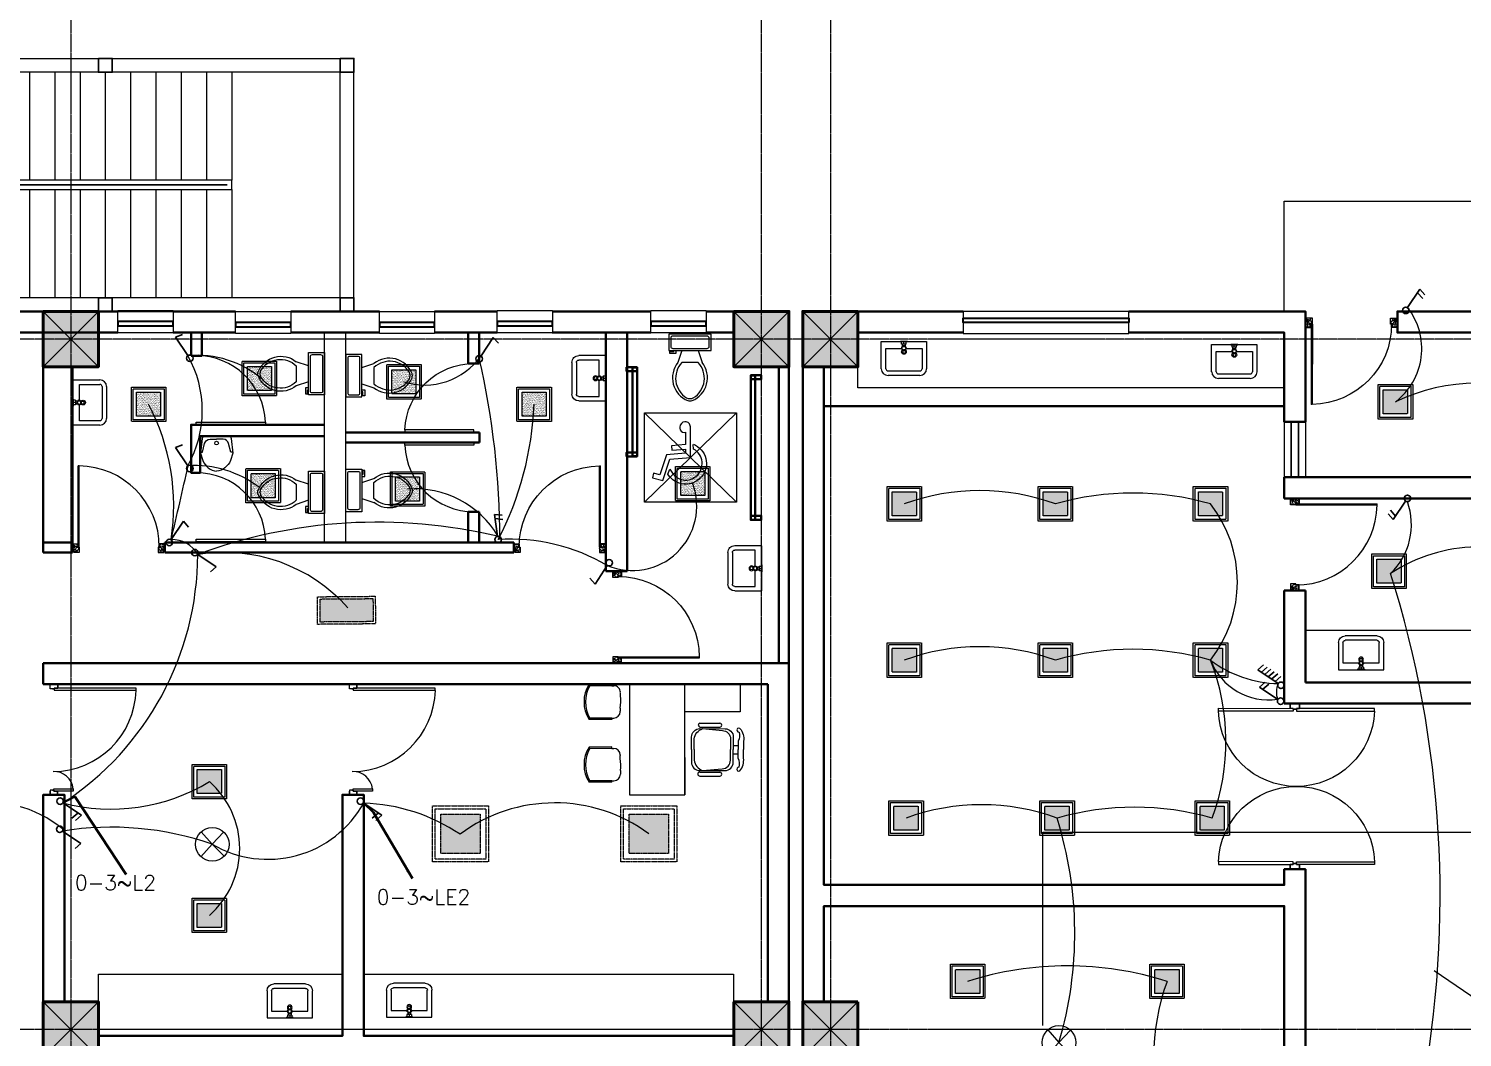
# Model space of a CAD drawing. Header units: millimetres. Extents: x 2402294 to 3337895, y 3394997 to 3969149.
# Drawn here: x 2451932 to 2467505, y 3904540 to 3915498 of the extents above; entities that cross this region are included whole.
import ezdxf

# ---------------------------------------------------------------- set-up
doc = ezdxf.new("R2010")
doc.units = ezdxf.units.MM
doc.header["$MEASUREMENT"] = 0
doc.linetypes.add('CENTER', pattern=[2, 1.25, -0.25, 0.25, -0.25])
doc.linetypes.add('DASHED', pattern=[0.75, 0.5, -0.25])
for name, color, linetype, lineweight in [('0newfurnture', 30, 'Continuous', 15), ('centreline', 52, 'CENTER', 5), ('Column-0.5', 14, 'Continuous', 50), ('conduit Light & fan City', 30, 'Continuous', 5), ('Dimension- 0.15', 114, 'Continuous', 15), ('Dimension-137.5', 86, 'Continuous', 13), ('door', 41, 'Continuous', 5), ('Door Opening-0.09', 253, 'Continuous', 9), ('Frame-0.3', 24, 'Continuous', 30), ('furniture', 34, 'Continuous', 15), ('Furniture Hospital-0.09', 44, 'Continuous', 9), ('Hatch', 9, 'Continuous', 9), ('hidden lines', 205, 'DASHED', 5), ('Metal  workt-0.2', 13, 'Continuous', 20), ('Sill Level', 140, 'Continuous', 20), ('stairs', 6, 'Continuous', 25), ('Switches', 173, 'Continuous', 15), ('T-Fixture-0.09', 255, 'Continuous', 9), ('WALL 0.2', 7, 'Continuous', 20), ('wall 0.4', 7, 'Continuous', 40), ('WINDOW', 152, 'Continuous', 30), ('Windows Plan', 152, 'Continuous', 35)]:
    doc.layers.add(name, color=color, linetype=linetype, lineweight=lineweight)
for name, color, linetype in [('1 x 4 recessed', 80, 'CENTER'), ('2 x 11 recessed', 60, 'CENTER'), ('ceilling fan', 3, 'Continuous'), ('emergencylight', 1, 'Continuous'), ('thrtywpanel', 7, 'Continuous'), ('wire powered ups', 3, 'Continuous'), ('Wires', 1, 'Continuous')]:
    doc.layers.add(name, color=color, linetype=linetype)
doc.styles.add('romans', font='romans.shx')
doc.styles.get("Standard").update_dxf_attribs({"font": 'arial.ttf'})
doc.dimstyles.get("Standard").update_dxf_attribs({"dimtxt": 500, "dimasz": 100, "dimexe": 100, "dimexo": 200, "dimgap": 0.09, "dimtad": 0, "dimtoh": 1, "dimdec": 0, "dimzin": 0, "dimdsep": 46, "dimtxsty": 'Standard', "dimblk": 'DOT', "dimcen": 0, "dimclrd": 256, "dimclre": 256, "dimclrt": 256, "dimadec": 0, "dimazin": 0, "dimtfac": 1, "dimtdec": 0, "dimtofl": 0, "dimtmove": 0, "dimatfit": 3, "dimfxl": 1, "dimtolj": 1, "dimtzin": 0, "dimlwd": -1, "dimlwe": -1, "dimarcsym": 1})

# ---------------------------------------------------------------- blocks, each defined once
blk = doc.blocks.new("door 3'3")
at = {"layer": 'door'}
for p, q in [((82769.36, -31237.4), (82769.36, -31203.37)), ((82769.84, -31203.37), (82769.36, -31203.37)), ((82769.84, -31237.4), (82769.84, -31203.37))]:
    blk.add_line(p, q, dxfattribs=at)
at = {"layer": 'door', "ltscale": 80}
for points in [[(82769.84, -31239.84), (82767.36, -31239.84), (82767.36, -31239.37), (82766.88, -31239.37), (82766.88, -31236.38), (82767.36, -31236.38), (82767.36, -31235.91), (82769.36, -31235.91), (82769.36, -31237.4), (82769.84, -31237.4)], [(82802.93, -31239.84), (82805.41, -31239.84), (82805.41, -31239.37), (82805.88, -31239.37), (82805.88, -31236.38), (82805.41, -31236.38), (82805.41, -31235.91), (82803.4, -31235.91), (82803.4, -31237.4), (82802.93, -31237.4)]]:
    blk.add_lwpolyline(points, close=True, dxfattribs=at)
blk.add_arc((82769.36, -31237.4), 34.04, 0, 89.20471, dxfattribs=at)
at = {"layer": 'Hatch'}
for centre, radius, start, end in [((82767.7, -31239.85), 2.68, 36.75824, 107.53286), ((82767.27, -31240.34), 1.96, 14.76809, 101.35249), ((82768.07, -31239.12), 3.04, 64.81981, 103.53483), ((82757.2, -31236.2), 10.64, 342.68423, 1.60142), ((82764.36, -31235.92), 4.57, 311.03249, 0.21009), ((82767.3, -31236.13), 3.25, 271.0473, 321.53187), ((82805.07, -31239.85), 2.68, 72.46714, 143.24176), ((82805.47, -31236.13), 3.25, 218.46813, 268.9527), ((82804.7, -31239.12), 3.04, 76.46517, 115.18019), ((82805.49, -31240.34), 1.96, 78.64751, 165.23191), ((82808.41, -31235.92), 4.57, 179.78991, 228.96751), ((82815.57, -31236.2), 10.64, 178.39858, 197.31577)]:
    blk.add_arc(centre, radius, start, end, dxfattribs=at)
blk = doc.blocks.new('MAIN DOOR')
at = {"layer": 'door', "ltscale": 1000}
for points in [[(2313.47, 188.53), (2347.4, 188.53), (2347.4, 187.28), (2313.47, 187.28)], [(2381.32, 188.53), (2348.88, 188.53), (2348.88, 187.28), (2381.32, 187.28)]]:
    blk.add_lwpolyline(points, close=True, dxfattribs=at)
for points in [[(2346.08, 190.6), (2346.08, 188.53)], [(2348.88, 188.12), (2347.4, 188.12), (2347.4, 188.53), (2346.08, 188.53), (2346.08, 190.6), (2350.2, 190.6)], [(2347.4, 188.12), (2348.88, 188.12), (2348.88, 188.53), (2350.2, 188.53), (2350.2, 190.6), (2346.08, 190.6)], [(2350.2, 190.6), (2350.2, 188.53)], [(2313.41, 120.66), (2347.33, 120.66), (2347.33, 121.91), (2313.41, 121.91), (2313.41, 120.66)], [(2348.82, 121.07), (2347.33, 121.07), (2347.33, 120.66), (2346.01, 120.66), (2346.01, 118.6), (2350.14, 118.6)], [(2347.33, 121.07), (2348.82, 121.07), (2348.82, 120.66), (2350.14, 120.66), (2350.14, 118.6), (2346.01, 118.6)], [(2346.01, 118.6), (2346.01, 120.66)], [(2381.26, 120.66), (2348.82, 120.66), (2348.82, 121.91), (2381.26, 121.91), (2381.26, 120.66)], [(2350.14, 118.6), (2350.14, 120.66)]]:
    blk.add_lwpolyline(points, dxfattribs=at)
at = {"layer": 'Door Opening-0.09', "ltscale": 1000}
for centre, radius, start, end in [((2347.4, 188.53), 33.94, 182.11678, 357.88255), ((2347.33, 120.66), 33.95, 2.11669, 177.88264)]:
    blk.add_arc(centre, radius, start, end, dxfattribs=at)
at = {"layer": 'WINDOW', "ltscale": 5}
blk.add_line((2350.14, 190.6), (2350.14, 190.6), dxfattribs=at)
blk = doc.blocks.new('d1')
at = {"layer": 'door'}
for p, q in [((2442.75, 10745.72), (2408.32, 10745.72)), ((2442.75, 10746.15), (2408.33, 10746.15)), ((2408.33, 10746.15), (2408.33, 10745.72))]:
    blk.add_line(p, q, dxfattribs=at)
at = {"layer": 'door', "ltscale": 80}
for points in [[(2445, 10779.7), (2445, 10781.99), (2444.56, 10781.99), (2444.56, 10782.43), (2441.8, 10782.43), (2441.8, 10781.99), (2441.36, 10781.99), (2441.36, 10780.14), (2442.75, 10780.14), (2442.75, 10779.7)], [(2445, 10746.15), (2445, 10743.87), (2444.56, 10743.87), (2444.56, 10743.43), (2441.8, 10743.43), (2441.8, 10743.87), (2441.36, 10743.87), (2441.36, 10745.72), (2442.75, 10745.72), (2442.75, 10746.15)]]:
    blk.add_lwpolyline(points, close=True, dxfattribs=at)
at = {"layer": 'Door Opening-0.09', "ltscale": 80}
blk.add_arc((2442.75, 10745.72), 34.42, 90, 179.27403, dxfattribs=at)
at = {"layer": 'hidden lines'}
for centre, radius, start, end in [((2441.64, 10791.37), 9.82, 268.39858, 287.31577), ((2441.38, 10784.76), 4.22, 269.78991, 318.96751), ((2444.33, 10781.34), 2.81, 166.46517, 205.18019), ((2445.01, 10781.68), 2.48, 162.46714, 233.24176), ((2441.57, 10782.05), 3, 308.46813, 358.9527), ((2445.46, 10782.07), 1.81, 168.64751, 255.23191), ((2441.64, 10734.49), 9.82, 72.68423, 91.60142), ((2441.38, 10741.1), 4.22, 41.03249, 90.21009), ((2444.33, 10744.52), 2.81, 154.81981, 193.53483), ((2445.01, 10744.18), 2.48, 126.75824, 197.53286), ((2441.57, 10743.81), 3, 1.0473, 51.53187), ((2445.46, 10743.79), 1.81, 104.76809, 191.35249)]:
    blk.add_arc(centre, radius, start, end, dxfattribs=at)
blk = doc.blocks.new('sems')
at = {"layer": 'Dimension- 0.15', "ltscale": 5}
h = blk.add_hatch(dxfattribs=at)
h.set_pattern_fill('ANSI31', color=256, scale=25.555556)
h.set_pattern_definition([(45, (55035.0093, 4945698.8337), (-2.258813329, 2.258813329), [])])
h.paths.add_polyline_path([(2173550, 4150430), (2173550, 4150489), (2173491, 4150489, 0.414214)])
h.paths.add_polyline_path([(2173550, 4150430, 0.414214), (2173609, 4150489), (2173550, 4150489)])
h.paths.add_polyline_path([(2173550, 4150489), (2173609, 4150489, 0.414214), (2173550, 4150548)])
h.paths.add_polyline_path([(2173491, 4150489), (2173550, 4150489), (2173550, 4150548, 0.414214)])
for p, q in [((2174664, 4150546), (2174664, 4150431)), ((2174894, 4150489), (2174664, 4150546)), ((2174664, 4150431), (2174894, 4150489))]:
    blk.add_line(p, q, dxfattribs=at)
blk.add_lwpolyline([(2174664, 4150489), (2173550, 4150489)], dxfattribs=at)
blk.add_circle((2173550, 4150489), 59.1, dxfattribs=at)
blk.add_solid([(2174664, 4150546), (2174894, 4150489), (2174664, 4150431)], dxfattribs=at)
at = {"layer": 'Dimension-137.5', "ltscale": 5}
blk.add_line((2174664, 4150489), (2174894, 4150489), dxfattribs=at)
at = {"layer": 'Frame-0.3'}
for points in [[(2174450, 4151281), (2174450, 4151131), (2174600, 4151131), (2174600, 4151281)], [(2177075, 4151281), (2177075, 4151131), (2177225, 4151131), (2177225, 4151281)], [(2179700, 4151281), (2179700, 4151131), (2179850, 4151131), (2179850, 4151281)], [(2174450, 4148681), (2174450, 4148531), (2174600, 4148531), (2174600, 4148681)], [(2177075, 4148531), (2177075, 4148681), (2177225, 4148681), (2177225, 4148531)], [(2179700, 4148531), (2179700, 4148681), (2179850, 4148681), (2179850, 4148531)]]:
    blk.add_lwpolyline(points, close=True, dxfattribs=at)
at = {"layer": 'Metal  workt-0.2', "ltscale": 5}
for p, q in [((2174600, 4151281), (2179700, 4151281)), ((2175775, 4151131), (2175775, 4149956)), ((2176050, 4151131), (2176050, 4149956)), ((2176325, 4151131), (2176325, 4149956)), ((2176600, 4151131), (2176600, 4149956)), ((2176875, 4151131), (2176875, 4149956)), ((2177150, 4151131), (2177150, 4149956)), ((2177425, 4151131), (2177425, 4149956)), ((2177700, 4151131), (2177700, 4149956)), ((2177975, 4151131), (2177975, 4149956)), ((2178250, 4151131), (2178250, 4149956)), ((2178525, 4151131), (2178525, 4149956)), ((2179700, 4148681), (2179700, 4151131)), ((2175775, 4149856), (2175775, 4148681)), ((2176050, 4149856), (2176050, 4148681)), ((2176325, 4149856), (2176325, 4148681)), ((2176600, 4149856), (2176600, 4148681)), ((2176875, 4149856), (2176875, 4148681)), ((2177150, 4149856), (2177150, 4148681)), ((2177425, 4149856), (2177425, 4148681)), ((2177700, 4149856), (2177700, 4148681)), ((2177975, 4149856), (2177975, 4148681)), ((2178250, 4149856), (2178250, 4148681)), ((2178525, 4149856), (2178525, 4148681)), ((2175775, 4148531), (2174600, 4148531))]:
    blk.add_line(p, q, dxfattribs=at)
at = {"layer": 'Metal  workt-0.2'}
for points in [[(2177075, 4148531), (2179850, 4148531), (2179850, 4151131), (2174450, 4151131), (2174450, 4148531), (2174600, 4148531)], [(2179700, 4151131), (2174600, 4151131)], [(2174450, 4149851), (2173550, 4149847)], [(2179700, 4148681), (2175775, 4148681), (2175775, 4148531), (2176745, 4148531)]]:
    blk.add_lwpolyline(points, dxfattribs=at)
for points in [[(2175775, 4149956), (2175775, 4149856), (2178525, 4149856), (2178525, 4149956)], [(2175825, 4149906), (2175825, 4149906), (2178475, 4149906), (2178475, 4149906)]]:
    blk.add_lwpolyline(points, close=True, dxfattribs=at)
at = {"layer": 'stairs', "ltscale": 5}
for p, q in [((2174450, 4151281), (2174450, 4148531)), ((2173850, 4151131), (2173850, 4149848)), ((2174150, 4151131), (2174150, 4149849))]:
    blk.add_line(p, q, dxfattribs=at)
for points in [[(2173550, 4149847), (2173550, 4151131)], [(2174450, 4151131), (2173550, 4151131)]]:
    blk.add_lwpolyline(points, dxfattribs=at)
blk = doc.blocks.new("door 5'")
at = {"layer": 'door', "ltscale": 1000}
for points in [[(2177525, 4317078), (2177525, 4317062), (2177516, 4317062), (2177516, 4317020), (2177473, 4317020), (2177474, 4317105)], [(2177525, 4317062), (2177525, 4317105), (2177474, 4317105), (2177473, 4317020)], [(2177474, 4317105), (2177516, 4317105)], [(2178689, 4317076), (2178689, 4317060), (2178697, 4317060), (2178697, 4317018), (2178740, 4317018), (2178740, 4317104)], [(2178689, 4317060), (2178689, 4317104), (2178740, 4317104), (2178740, 4317018)], [(2177473, 4317020), (2177516, 4317020)], [(2178697, 4316120), (2178697, 4317060), (2178671, 4317060), (2178671, 4316120), (2178697, 4316120)], [(2178740, 4317018), (2178697, 4317018)]]:
    blk.add_lwpolyline(points, dxfattribs=at)
blk.add_lwpolyline([(2177516, 4316839), (2177516, 4317062), (2177543, 4317062), (2177543, 4316839)], close=True, dxfattribs=at)
at = {"layer": 'Door Opening-0.09', "ltscale": 1000}
for centre, radius, start, end in [((2177516, 4317062), 224, 276.6944, 2.344), ((2178697, 4317076), 957, 180.3416, 268.4244)]:
    blk.add_arc(centre, radius, start, end, dxfattribs=at)
at = {"layer": 'WINDOW', "ltscale": 5}
blk.add_line((2177474, 4317104), (2177474, 4317104), dxfattribs=at)
blk = doc.blocks.new('2ft column')
at = {"layer": 'Hatch', "ltscale": 5}
h = blk.add_hatch(color=256, dxfattribs=at)
h.dxf.hatch_style = 1
h.paths.add_polyline_path([(2207385, 4176559), (2207985, 4176559), (2207985, 4175959), (2207385, 4175959)])
at = {"layer": 'Column-0.5', "ltscale": 5}
blk.add_lwpolyline([(2207385, 4176559), (2207985, 4176559), (2207985, 4175959), (2207385, 4175959)], close=True, dxfattribs=at)
at = {"layer": 'Defpoints', "ltscale": 5}
for points in [[(2207985, 4176559), (2207385, 4175959)], [(2207985, 4175959), (2207385, 4176559)]]:
    blk.add_lwpolyline(points, dxfattribs=at)
blk = doc.blocks.new('main grid')
at = {"layer": 'centreline', "ltscale": 5}
for p, q in [((2533911, 4018930), (2533911, 3991299)), ((2541411, 4018930), (2541411, 3976624)), ((2542161, 4018930), (2542161, 3976624)), ((2559988, 4011172), (2515645, 4011172)), ((2559988, 4003672), (2515645, 4003672))]:
    blk.add_line(p, q, dxfattribs=at)
at = {"layer": 'Hatch'}
for p in [(326226, -165087), (333726, -165087), (326226, -172587), (333726, -172587)]:
    blk.add_blockref('2ft column', p, dxfattribs=at)
at = {"layer": 'Hatch', "xscale": -1}
for p in [(4749846, -165087), (4749846, -172587)]:
    blk.add_blockref('2ft column', p, dxfattribs=at)
blk = doc.blocks.new('TAP')
at = {"layer": 'Furniture Hospital-0.09', "linetype": 'Continuous'}
for p, q in [((0, 38), (0, -38)), ((5, 38), (0, 38)), ((5, 38), (5, -38)), ((30, 25), (5, 25)), ((30, 0), (5, 0)), ((30, 25), (30, -25)), ((56, 16), (30, 16)), ((51, 7), (48, 8)), ((59, 19), (57, 22)), ((73, 24), (73, 27)), ((88, 20), (89, 22)), ((97, 15), (125, 12)), ((97, 8), (100, 9)), ((5, -38), (0, -38)), ((30, -25), (5, -25)), ((56, -16), (30, -16)), ((51, -8), (48, -9)), ((60, -20), (58, -22)), ((74, -24), (74, -27)), ((88, -19), (90, -22)), ((97, -7), (100, -8)), ((97, -15), (125, -12))]:
    blk.add_line(p, q, dxfattribs=at)
for radius in [21.2, 19.7]:
    blk.add_circle((74, 0), radius, dxfattribs=at)
for centre, radius, start, end in [((74, 0), 27.2, 163.0512, 199.0512), ((74, 0), 24.2, 127.0512, 163.0512), ((74, 0), 27.2, 91.0512, 127.0512), ((74, 0), 24.2, 55.0512, 91.0512), ((74, 0), 27.2, 19.0512, 55.0512), ((74, 0), 24.2, 343.0512, 19.0512), ((95, 0), 32.6, 337.45, 22.55), ((74, 0), 24.2, 199.0512, 235.0512), ((74, 0), 27.2, 235.0512, 271.0512), ((74, 0), 24.2, 271.0512, 307.0512), ((74, 0), 27.2, 307.0512, 343.0512)]:
    blk.add_arc(centre, radius, start, end, dxfattribs=at)
blk = doc.blocks.new('bazin')
at = {"layer": '0newfurnture', "ltscale": 5}
for p, q in [((2434577, 4011590), (2435069, 4011590)), ((2434577, 4011295), (2434577, 4011590)), ((2435069, 4011590), (2435069, 4011295)), ((2434626, 4011295), (2434626, 4011516)), ((2434626, 4011516), (2434799, 4011516)), ((2434847, 4011516), (2435020, 4011516)), ((2435020, 4011516), (2435020, 4011295)), ((2434996, 4011270), (2434651, 4011270)), ((2434996, 4011221), (2434651, 4011221))]:
    blk.add_line(p, q, dxfattribs=at)
blk.add_circle((2434823, 4011477), 25.6, dxfattribs=at)
for centre, radius, start, end in [((2434651, 4011295), 73.8, 180, 270), ((2434651, 4011295), 24.6, 180, 270), ((2434996, 4011295), 73.8, 270, 0), ((2434996, 4011295), 24.6, 270, 0)]:
    blk.add_arc(centre, radius, start, end, dxfattribs=at)
at = {"layer": '0newfurnture', "ltscale": 5, "xscale": 0.9842520018725999, "yscale": 0.9842520018725999, "zscale": 0.9842520018725999, "rotation": 270}
blk.add_blockref('TAP', (2434823, 4011590), dxfattribs=at)
blk = doc.blocks.new('Toilet - top')
at = {"layer": 'Furniture Hospital-0.09'}
for p, q in [((9.5, -6), (9.5, -2)), ((-10, -8.5), (-8, -8.5)), ((-10, -9.5), (-10, -8.5)), ((-7, -9.5), (-10, -9.5)), ((-8, -8.5), (-8, -8)), ((-7, -8), (-7, -9.5)), ((-4, -8), (-6, -14)), ((4, -14), (-4, -14)), ((4, -8), (6, -14))]:
    blk.add_line(p, q, dxfattribs=at)
blk.add_lwpolyline([(10.5, -8), (10.5, 0), (-10.5, 0), (-10.5, -8)], close=True, dxfattribs=at)
for points in [[(-9.5, -2), (-9.5, -6)], [(8.5, -1), (-8.5, -1)], [(-8.5, -7), (8.5, -7)]]:
    blk.add_lwpolyline(points, dxfattribs=at)
for centre, radius, start, end in [((-8.62, -1.88), 0.884, 81.8699, 188.1301), ((-8.62, -6.12), 0.884, 171.8699, 278.1301), ((8.62, -1.88), 0.884, 351.8699, 98.1301), ((8.62, -6.12), 0.884, 261.8699, 8.1301), ((3.52, -21.58), 12.17, 141.46911, 247.97143), ((4.2, -21.82), 11.33, 136.36773, 238.94682), ((-3.52, -21.58), 12.17, 292.02843, 38.53071), ((-4.2, -21.82), 11.33, 301.05301, 43.63209), ((0, -27.88), 4, 245.73182, 294.26817), ((0, -29), 4, 254.86053, 285.13947)]:
    blk.add_arc(centre, radius, start, end, dxfattribs=at)
blk = doc.blocks.new('26 door')
at = {"layer": 'door'}
blk.add_line((42654.7, -717.83), (42654.7, -716.68), dxfattribs=at)
at = {"layer": 'door', "ltscale": 5}
blk.add_lwpolyline([(42654.7, -716.68), (42684.73, -716.68), (42684.73, -717.83), (42654.7, -717.83)], dxfattribs=at)
at = {"layer": 'Door Opening-0.09'}
blk.add_arc((42654.79, -717.79), 29.96, 2.13581, 90.17937, dxfattribs=at)
blk = doc.blocks.new('TIA UR Plan-flat-1')
at = {"layer": 'Furniture Hospital-0.09'}
for points in [[(-186, 175), (-265, 150, 0.270578), (-380, 0, 0.556713)], [(0, 0), (0, 132, 0.414214), (-25, 157), (-186, 175)], [(-174, 175), (-174, 154), (-81, 130, -0.321575), (-32, 71), (-32, 0)], [(-186, -175), (-265, -150, -0.270578), (-380, 0, -0.556713)], [(0, 0), (0, -132, -0.414214), (-25, -157), (-186, -175)], [(-174, -175), (-174, -154), (-81, -130, 0.321575), (-32, -71), (-32, 0)]]:
    blk.add_lwpolyline(points, format="xyb", dxfattribs=at)
blk.add_circle((-75, 0), 20, dxfattribs=at)
blk = doc.blocks.new('Wheel Chair')
at = {"layer": 'T-Fixture-0.09'}
blk.add_lwpolyline([(-130, -183, -0.239978), (-223, 0, -0.243341), (-129, 182), (-128, 182, -0.241316), (75, 211), (76, 211, -0.238142), (218, 65), (184, 14), (173, 51, 0.192657), (94, 153), (94, 154, 0.25323), (-74, 162), (-74, 161, 0.245902), (-174, 27), (-175, 27, 0.247474), (-120, -132), (-128, -181)], format="xyb", dxfattribs=at)
blk.add_lwpolyline([(305, 47), (366, 13), (392, 59), (290, 117), (158, -89), (-63, -51), (-146, -374, 0.423515), (-104, -442), (-103, -442, 0.413314), (-35, -399), (-32, -388, 0.409265), (-67, -332), (-80, -330), (-48, -201), (105, -227), (113, -178), (-33, -153), (-23, -112), (182, -146)], format="xyb", close=True, dxfattribs=at)
blk = doc.blocks.new('ADHIKRIT')
at = {"layer": 'furniture'}
for p, q in [((900, 1351), (0, 1351)), ((0, 1351), (0, -450)), ((0, 741), (0, 1351)), ((900, -450), (900, 1351)), ((-245, 1046), (-569, 1047)), ((-245, 980), (-569, 981)), ((1048, 956), (1048, 1014)), ((1187, 1121), (1153, 1121)), ((1187, 1145), (1558, 1147)), ((1187, 1145), (1187, 1121)), ((1187, 1121), (1545, 1123)), ((1050, 758), (1050, 711)), ((1050, 700), (1050, 711)), ((-789, 683), (-869, 683)), ((-789, 547), (-869, 547)), ((1189, 595), (1157, 595)), ((1187, 595), (1187, 571)), ((1187, 571), (1558, 573)), ((1189, 595), (1286, 595)), ((1287, 595), (1545, 597)), ((-247, 247), (-571, 248)), ((-900, 0), (0, 0)), ((-900, -450), (-900, 0)), ((-247, 182), (-571, 182)), ((1189, 102), (1157, 102)), ((1187, 126), (1558, 124)), ((1187, 102), (1187, 126)), ((1189, 102), (1286, 101)), ((1287, 101), (1545, 100)), ((1050, -4), (1050, -14)), ((1050, -61), (1050, -14)), ((0, -450), (-900, -450)), ((0, -450), (900, -450)), ((1048, -260), (1048, -318)), ((1187, -425), (1153, -425)), ((1187, -425), (1545, -426)), ((1187, -449), (1187, -425)), ((1187, -449), (1558, -450))]:
    blk.add_line(p, q, dxfattribs=at)
for points in [[(-897, 962, 0.207066), (-957, 755), (-957, 615)], [(-110, 614), (-109, 818, 0.414214), (-246, 955), (-655, 956, 0.418376), (-789, 820), (-789, 615)], [(-153, 614), (-152, 788, 0.28028), (-288, 955), (-610, 925, 0.418376), (-744, 789), (-745, 615)], [(-885, 900, 0.214578), (-869, 755), (-869, 615)], [(-899, 268, -0.207066), (-958, 476), (-957, 615)], [(-886, 330, -0.214578), (-870, 475), (-869, 615)], [(-110, 614), (-110, 409, -0.414214), (-247, 273), (-656, 274, -0.418376), (-790, 410), (-789, 615)], [(-153, 614), (-153, 440, -0.28028), (-290, 273), (-612, 304, -0.418376), (-745, 441), (-745, 615)]]:
    blk.add_lwpolyline(points, format="xyb", dxfattribs=at)
for centre, radius, start, end in [((-881, 933), 33.3, 262.3354, 120.0474), ((-569, 1014), 32.9, 89.8702, 269.8702), ((-245, 1013), 32.9, 269.8702, 89.8702), ((1753, 864), 711, 172.5908, 188.6233), ((1154, 1015), 106, 90.3083, 180.3083), ((1203, 1157), 39.5, 294.3355, 296.5711), ((1099, 860), 518, 329.4756, 30.5244), ((1099, 860), 542, 328.0257, 31.9845), ((1157, 701), 106, 180.3083, 270.3083), ((-882, 297), 33.3, 239.693, 97.4051), ((-571, 215), 32.9, 89.8702, 269.8702), ((-253, 214), 33.4, 280.4483, 79.5122), ((1157, -4), 106, 89.6917, 179.6917), ((1099, -163), 518, 329.4756, 30.5244), ((1099, -163), 542, 328.0155, 31.9743), ((1753, -168), 711, 171.3767, 187.4092), ((1154, -319), 106, 179.6917, 269.6917), ((1203, -461), 39.5, 63.4289, 65.6645)]:
    blk.add_arc(centre, radius, start, end, dxfattribs=at)
blk = doc.blocks.new('v2')
at = {"layer": 'Sill Level'}
blk.add_lwpolyline([(2448277, 3818910), (2448877, 3818910), (2448877, 3818670), (2448277, 3818670)], close=True, dxfattribs=at)
at = {"layer": 'Windows Plan'}
blk.add_lwpolyline([(2448877, 3818790), (2448277, 3818790), (2448277, 3818743), (2448877, 3818743)], close=True, dxfattribs=at)
blk = doc.blocks.new('v18')
at = {"layer": 'Sill Level'}
blk.add_lwpolyline([(2462914, 3850453), (2464714, 3850453), (2464714, 3850693), (2462914, 3850693)], close=True, dxfattribs=at)
at = {"layer": 'Windows Plan'}
blk.add_lwpolyline([(2464714, 3850573), (2462914, 3850573), (2462914, 3850620), (2464714, 3850620)], close=True, dxfattribs=at)
blk = doc.blocks.new('1by1 15w')
at = {"layer": '2 x 11 recessed', "lineweight": 0, "true_color": 0xffffff}
h = blk.add_hatch(dxfattribs=at)
h.set_pattern_fill('DOTS', scale=7.6)
h.set_pattern_definition([(0, (-24150.00014, -28906.40267), (0.2375, 0.475), [0, -0.475])])
h.paths.add_polyline_path([(111699, 133932), (111912, 133932), (111912, 133720), (111699, 133720)])
at = {"layer": '2 x 11 recessed', "lineweight": 0}
for points in [[(111654, 133978), (111958, 133978), (111958, 133674), (111654, 133674)], [(111669, 133963), (111942, 133963), (111942, 133689), (111669, 133689)], [(111699, 133932), (111912, 133932), (111912, 133720), (111699, 133720)]]:
    blk.add_lwpolyline(points, close=True, dxfattribs=at)
blk = doc.blocks.new('IP1')
at = {"layer": 'WALL 0.2', "ltscale": 5}
for points in [[(2535111, 3946693), (2535111, 3948793), (2539161, 3948793)], [(2539161, 3948793), (2540236, 3948793), (2540236, 3946693)], [(2539361, 3947293), (2540236, 3946693), (2541111, 3947293)]]:
    blk.add_lwpolyline(points, dxfattribs=at)
blk = doc.blocks.new('36W LED PANEL')
at = {"layer": '2 x 11 recessed', "lineweight": 0, "true_color": 0xffffff, "transparency": 33554664}
h = blk.add_hatch(dxfattribs=at)
h.set_pattern_fill('DOTS', scale=15.2)
h.paths.add_polyline_path([(-213, 213), (213, 213), (213, -213), (-213, -213)])
at = {"layer": '2 x 11 recessed', "lineweight": 0}
for points in [[(-304, 304), (304, 304), (304, -304), (-304, -304)], [(-274, 274), (274, 274), (274, -274), (-274, -274)], [(-213, 213), (213, 213), (213, -213), (-213, -213)]]:
    blk.add_lwpolyline(points, close=True, dxfattribs=at)
blk = doc.blocks.new('1by1 6w')
at = {"layer": '2 x 11 recessed', "lineweight": 0}
h = blk.add_hatch(dxfattribs=at)
h.set_pattern_fill('AR-SAND', color=256, scale=7.6)
h.set_pattern_definition([(37.5, (-507751.777, 116886.896), (-0.47874952, 14.64386064), [0, -11.552, 0, -12.92, 0, -12.35]), (7.5, (-507751.777, 116886.896), (13.45030296, 21.4483101), [0, -6.232, 0, -10.412, 0, -3.99]), (327.5, (-507761.125, 116886.896), (23.66747815, 0.0430088), [0, -3.8, 0, -13.68, 0, -17.86]), (317.5, (-507761.125, 116886.896), (22.8465622, 6.6703343), [0, -1.9, 0, -8.968, 0, -10.26])])
h.paths.add_polyline_path([(-106, 106), (106, 106), (106, -106), (-106, -106)])
for points in [[(-152, 152), (152, 152), (152, -152), (-152, -152)], [(-137, 137), (137, 137), (137, -137), (-137, -137)], [(-106, 106), (106, 106), (106, -106), (-106, -106)]]:
    blk.add_lwpolyline(points, close=True, dxfattribs=at)
blk = doc.blocks.new('2 ft panel')
at = {"layer": '1 x 4 recessed', "lineweight": 0}
h = blk.add_hatch(dxfattribs=at)
h.set_pattern_fill('AR-SAND', color=256, scale=6.25)
h.set_pattern_definition([(37.5, (-417982.219, 97562.351), (-0.39370849, 12.04264856), [0, -9.5, 0, -10.625, 0, -10.15625]), (7.5, (-417982.219, 97562.351), (11.0611044, 17.6384129), [0, -5.125, 0, -8.5625, 0, -3.28125]), (327.5, (-417989.906, 97562.351), (19.46338664, 0.03536908), [0, -3.125, 0, -11.25, 0, -14.6875]), (317.5, (-417989.906, 97562.351), (18.7882913, 5.4854723), [0, -1.5625, 0, -7.375, 0, -8.4375])])
h.paths.add_polyline_path([(287, -125), (287, 125), (-288, 125), (-288, -125)])
at = {"layer": '1 x 4 recessed'}
blk.add_line((287, 125), (287, -125), dxfattribs=at)
at = {"layer": '1 x 4 recessed', "lineweight": 0}
for points in [[(316, -150), (-313, -150), (-313, 150), (316, 150)], [(287, -125), (-288, -125), (-288, 125), (287, 125)], [(316, 150), (316, -150)]]:
    blk.add_lwpolyline(points, dxfattribs=at)
blk = doc.blocks.new('1 WAY')
at = {"layer": 'Switches', "lineweight": 30}
for p, q in [((1.76, 2.13), (6.02, 8.52)), ((6.02, 8.52), (7.78, 6.51))]:
    blk.add_line(p, q, dxfattribs=at)
blk.add_circle((1.13, 1.13), 1.13, dxfattribs=at)
blk = doc.blocks.new('2 WAY')
at = {"layer": 'Switches', "lineweight": 30}
for p, q in [((1.76, 2.13), (6.02, 8.52)), ((5.27, 7.27), (7.02, 5.26)), ((6.02, 8.52), (7.78, 6.51))]:
    blk.add_line(p, q, dxfattribs=at)
blk.add_circle((1.13, 1.13), 1.13, dxfattribs=at)
blk = doc.blocks.new('6gang switch')
at = {"layer": 'Switches', "lineweight": 30}
for p, q in [((1.74, 2.08), (6.46, 9.17)), ((4.07, 5.54), (5.83, 3.54)), ((4.95, 6.67), (6.71, 4.66)), ((5.7, 7.92), (7.46, 5.92)), ((6.46, 9.17), (8.21, 7.17)), ((2.44, 3.16), (4.2, 1.16)), ((3.32, 4.29), (5.08, 2.28))]:
    blk.add_line(p, q, dxfattribs=at)
blk.add_circle((1.13, 1.13), 1.13, dxfattribs=at)
blk = doc.blocks.new('emergency')
at = {"layer": 'conduit Light & fan City'}
for p, q in [((0, 0), (-124, -135)), ((-122, 136), (0, 0)), ((124, 135), (0, 0)), ((0, 0), (129, -129))]:
    blk.add_line(p, q, dxfattribs=at)
blk.add_circle((0, 0), 183, dxfattribs=at)
blk = doc.blocks.new('_Dot')
at = {"color": 0, "linetype": 'ByBlock', "lineweight": -2}
blk.add_line((-0.5, 0), (-1, 0), dxfattribs=at)
at = {"color": 0, "linetype": 'ByBlock', "lineweight": -3, "const_width": 0.5}
blk.add_lwpolyline([(-0.25, 0, 1), (0.25, 0, 1)], format="xyb", close=True, dxfattribs=at)

msp = doc.modelspace()

# ---------------------------------------------------------------- linework, layer by layer
at = {"layer": '0newfurnture', "ltscale": 5}
for p, q in [((2455146.3, 3909915.2), (2455146.3, 3912195.2)), ((2455376.3, 3909915.2), (2455376.3, 3912195.2))]:
    msp.add_line(p, q, dxfattribs=at)
msp.add_lwpolyline([(2463882.3, 3912195.2), (2465570.3, 3912195.2), (2465570.3, 3911595.2), (2460940.3, 3911595.2), (2460940.3, 3912195.2), (2462082.3, 3912195.2)], dxfattribs=at)
for points in [[(2465800.3, 3908395.2), (2469480.3, 3908395.2), (2469480.3, 3908959.4), (2465800.3, 3908959.4)], [(2452690.3, 3905225.2), (2455341.3, 3905225.2), (2455341.3, 3904625.2), (2452690.3, 3904625.2)], [(2455571.3, 3905225.2), (2459590.3, 3905225.2), (2459590.3, 3904625.2), (2455571.3, 3904625.2)]]:
    msp.add_lwpolyline(points, close=True, dxfattribs=at)
at = {"layer": 'centreline', "ltscale": 5}
msp.add_line((2452390.3, 3919883.3), (2452390.3, 3892252.5), dxfattribs=at)
at = {"layer": 'Door Opening-0.09'}
msp.add_lwpolyline([(2458620, 3911324.6), (2459620, 3911324.6), (2459620, 3910352.5), (2458620, 3910352.5)], close=True, dxfattribs=at)
for points in [[(2459620, 3911324.6), (2458620, 3910352.5)], [(2458620, 3911324.6), (2459620, 3910352.5)]]:
    msp.add_lwpolyline(points, dxfattribs=at)
at = {"layer": 'stairs', "ltscale": 5}
msp.add_lwpolyline([(2465570.9, 3912425.2), (2465570.9, 3913625.2), (2477140.3, 3913625.2), (2477140.3, 3904925.2)], dxfattribs=at)
at = {"layer": 'WALL 0.2', "ltscale": 5}
for points in [[(2465570.3, 3911225.2), (2465570.3, 3910625.2)], [(2465800.3, 3911225.2), (2465800.3, 3910625.2)]]:
    msp.add_lwpolyline(points, dxfattribs=at)
at = {"layer": 'wall 0.4', "ltscale": 5}
for p, q in [((2458202.2, 3909605.2), (2458202.2, 3912195.2)), ((2458432.2, 3909605.2), (2458432.2, 3912195.2)), ((2452090.3, 3909805.2), (2452090.3, 3911825.2)), ((2452410.3, 3909805.2), (2452410.3, 3911825.2)), ((2460080.3, 3911825.2), (2460080.3, 3908605.2)), ((2460190.3, 3911825.2), (2460190.3, 3908605.2)), ((2460570.3, 3911397.5), (2465570.3, 3911397.5)), ((2455376.3, 3911110.2), (2456829.9, 3911110.2)), ((2456829.9, 3911110.2), (2456829.9, 3911000.2)), ((2455376.3, 3911000.2), (2456829.9, 3911000.2)), ((2465570.3, 3910395.2), (2465570.3, 3910625.2)), ((2465570.3, 3910625.2), (2469710.3, 3910625.2)), ((2469710.3, 3910395.2), (2465570.3, 3910395.2)), ((2452410.3, 3909915.2), (2452090.3, 3909915.2)), ((2457202.3, 3909915.2), (2453410.2, 3909915.2)), ((2453410.2, 3909915.2), (2453410.2, 3909805.2)), ((2457202.3, 3909915.2), (2457202.3, 3909805.2)), ((2452410.3, 3909805.2), (2452090.3, 3909805.2)), ((2457202.3, 3909805.2), (2453410.2, 3909805.2)), ((2458432.2, 3909605.2), (2458202.2, 3909605.2)), ((2465570.3, 3908165.2), (2465570.3, 3909395.2)), ((2465570.3, 3909395.2), (2465800.3, 3909395.2)), ((2465800.3, 3909395.2), (2465800.3, 3908395.2)), ((2452090.3, 3908605.2), (2452090.3, 3908375.2)), ((2460190.3, 3908605.2), (2452090.3, 3908605.2)), ((2460190.3, 3904925.2), (2460190.3, 3908605.2)), ((2460340.3, 3908375.2), (2460340.3, 3908605.2)), ((2452090.3, 3908375.2), (2459960.3, 3908375.2)), ((2459960.3, 3904925.2), (2459960.3, 3908375.2)), ((2465800.3, 3908395.2), (2469480.3, 3908395.2)), ((2469480.3, 3908165.2), (2465570.3, 3908165.2))]:
    msp.add_line(p, q, dxfattribs=at)
for points in [[(2452902, 3912425.2), (2451290.3, 3912425.2)], [(2454180.4, 3912425.2), (2453502, 3912425.2)], [(2454305, 3912425.2), (2454305, 3912425.2)], [(2455742.1, 3912425.2), (2454780.4, 3912425.2)], [(2457020.5, 3912425.2), (2456342.1, 3912425.2)], [(2458690, 3912425.2), (2457620.5, 3912425.2)], [(2459590.3, 3912425.2), (2459290, 3912425.2)], [(2460940.3, 3912425.2), (2462082.3, 3912425.2)], [(2463882.3, 3912425.2), (2465800.3, 3912425.2), (2465800.3, 3911225.2), (2465570.3, 3911225.2), (2465570.3, 3912195.2), (2463882.3, 3912195.2)], [(2467840.3, 3912425.2), (2466800.3, 3912425.2), (2466800.3, 3912195.2), (2467840.3, 3912195.2)], [(2452902, 3912195.2), (2451290.3, 3912195.2)], [(2454180.4, 3912195.2), (2453502, 3912195.2)], [(2455742.1, 3912195.2), (2454780.4, 3912195.2)], [(2457020.5, 3912195.2), (2456342.1, 3912195.2)], [(2458690, 3912195.2), (2457620.5, 3912195.2)], [(2459590.3, 3912195.2), (2459290, 3912195.2)], [(2462082.3, 3912195.2), (2460940.3, 3912195.2)], [(2460340.3, 3911825.2), (2460340.3, 3904925.2)], [(2460570.3, 3911825.2), (2460570.3, 3906195.2), (2465570.3, 3906195.2), (2465570.3, 3906365.2), (2465800.3, 3906365.2), (2465800.3, 3903715.2), (2465570.3, 3903715.2), (2465570.3, 3905965.2), (2460570.3, 3905965.2), (2460570.3, 3904925.2)], [(2455146.3, 3911070.2), (2453796.3, 3911070.2), (2453796.3, 3910672.8), (2453696.3, 3910672.8), (2453696.3, 3911195.2), (2455146.3, 3911195.2)], [(2452090.3, 3904925.2), (2452090.3, 3907175.2), (2452320.3, 3907175.2), (2452320.3, 3904925.2)], [(2452690.3, 3904555.2), (2455341.3, 3904555.2), (2455341.3, 3907175.2), (2455571.3, 3907175.2), (2455571.3, 3904555.2), (2459590.3, 3904555.2)]]:
    msp.add_lwpolyline(points, dxfattribs=at)
for points in [[(2453696.3, 3911945.2), (2453814.6, 3911945.2), (2453814.6, 3912195.2), (2453696.3, 3912195.2)], [(2456826.2, 3911860.2), (2456707.9, 3911860.2), (2456708, 3912195.2), (2456826.3, 3912195.2)], [(2458541, 3911775.5), (2458541, 3911819.5), (2458426.7, 3911819.5), (2458426.7, 3911775.5)], [(2458491.9, 3910853.4), (2458491.9, 3911816.3), (2458541, 3911816.3), (2458541, 3910853.4)], [(2459776, 3911689.1), (2459776, 3911733.1), (2459890.3, 3911733.1), (2459890.3, 3911689.1)], [(2459825.1, 3910161.2), (2459825.1, 3911729.9), (2459776, 3911729.9), (2459776, 3910161.2)], [(2458541, 3910894.2), (2458541, 3910850.2), (2458426.7, 3910850.2), (2458426.7, 3910894.2)], [(2456826.2, 3910250.2), (2456707.9, 3910250.2), (2456708, 3909915.2), (2456826.3, 3909915.2)], [(2459776, 3910205.2), (2459776, 3910161.2), (2459890.3, 3910161.2), (2459890.3, 3910205.2)]]:
    msp.add_lwpolyline(points, close=True, dxfattribs=at)
at = {"layer": 'WINDOW', "ltscale": 5}
for points in [[(2465645.3, 3911225.2), (2465645.3, 3910625.2)], [(2465725.3, 3911225.2), (2465725.3, 3910625.2)]]:
    msp.add_lwpolyline(points, dxfattribs=at)
at = {"layer": 'wire powered ups', "ltscale": 5}
for centre, radius, start, end in [((2462264.3, 3908089.3), 2390.8, 69.93754, 110.06246), ((2463927.2, 3907375.1), 3077.5, 74.1069, 105.8931), ((2463682, 3909486.2), 1379.9, 322.04085, 37.95915), ((2462264.3, 3906391.8), 2390.8, 69.93754, 110.06246), ((2463927.2, 3905677.6), 3077.5, 74.1069, 105.8931), ((2462535.4, 3907754.8), 2402.6, 339.69766, 21.5532), ((2465526.9, 3909637.2), 1254, 232.87051, 269.03949), ((2465399.8, 3908880.9), 675.2, 201.13611, 278.33178), ((2465705.8, 3908290.7), 220.4, 155.12574, 201.21043), ((2451478.8, 3905800.1), 1296.7, 50.45069, 150.98754), ((2454530.1, 3907667.4), 1194, 239.6794, 330.69649), ((2455517, 3905123.8), 1959.9, 55.82261, 88.41177), ((2457646.5, 3905367.4), 1719.4, 53.50868, 126.73853), ((2462283, 3904675.5), 2390.8, 69.93754, 110.06246), ((2463946, 3903961.3), 3077.5, 74.1069, 105.8931), ((2459125.4, 3905668.7), 4170.3, 343.49794, 17.47815), ((2452829.5, 3903486.3), 3336.2, 70.78807, 99.12188)]:
    msp.add_arc(centre, radius, start, end, dxfattribs=at)
at = {"layer": 'Wires', "ltscale": 5}
for centre, radius, start, end in [((2466340.6, 3912020.5), 724.6, 307.18063, 38.19956), ((2452598.6, 3911347.5), 1219.8, 330.64023, 29.33835), ((2453760.8, 3910855.8), 1093.8, 49.37848, 95.18041), ((2456234.1, 3912376), 750, 252.49419, 324.65269), ((2448398.3, 3909961.9), 8651.5, 359.90563, 13.05207), ((2467660.1, 3909615.3), 2029.4, 64.2505, 115.7495), ((2451134.1, 3910312.3), 2374.1, 351.13807, 27.74321), ((2453920.3, 3911559.5), 3505.3, 332.60252, 357.67695), ((2381923.1, 3926889.2), 73535.1, 346.679262, 347.321485), ((2453735.7, 3909604.2), 1147.6, 52.25033, 93.6934), ((2456126.1, 3909446.9), 1052.3, 30.55229, 94.22972), ((2458489.3, 3910310.2), 700.4, 247.19684, 20.45898), ((2466216.9, 3910109.4), 735.6, 313.79852, 19.91084), ((2455723.2, 3904512.7), 5623.3, 76.60335, 110.33274), ((2453494.7, 3909632.5), 314.4, 29.15042, 92.72306), ((2457170.6, 3907895), 2056.2, 59.38071, 93.85452), ((2467678.8, 3908140.8), 1724.7, 58.00168, 123.53294), ((2450530.4, 3909795.4), 3238.9, 303.21368, 359.82811), ((2454055.2, 3908008.8), 1799.7, 41.62356, 99.1412), ((2455625.4, 3906081.3), 11638.5, 349.21476, 17.48639), ((2452826.3, 3909073.9), 2055.6, 255.29699, 301.32487), ((2453260.1, 3906591.2), 965, 311.14395, 48.85605), ((2463214.5, 3901744.9), 3570.6, 72.33979, 107.66021), ((2466562.8, 3904324.5), 2409.9, 160.03764, 199.96236)]:
    msp.add_arc(centre, radius, start, end, dxfattribs=at)

# ---------------------------------------------------------------- block references
at = {"layer": '0newfurnture', "ltscale": 5}
msp.add_blockref('main grid', (-81520.5, -99046.7), dxfattribs=at)
at = {"layer": '0newfurnture'}
for p in [(26616.7, -99491.4), (30205.5, -99524.1)]:
    msp.add_blockref('bazin', p, dxfattribs=at)
at = {"layer": '0newfurnture', "xscale": -1}
for p, rotation in [((-1553388, 1476876.7), 270), ((-1551693.7, 1474811.8), 270), ((31582.7, 7920122.9), 180), ((19944.9, 7916341), 180), ((21242.7, 7916347.7), 180)]:
    msp.add_blockref('bazin', p, dxfattribs=dict(at, rotation=rotation))
at = {"layer": '0newfurnture', "rotation": 90}
msp.add_blockref('bazin', (6464000.5, 1476612.7), dxfattribs=at)
at = {"layer": '1 x 4 recessed', "xscale": 1.232584708463633, "yscale": 1.232584708463633, "zscale": 1.232584708463633}
for name, p in [('1by1 6w', (2454438.8, 3911697.2)), ('1by1 6w', (2456008.5, 3911660.8)), ('1by1 6w', (2453235.2, 3911417.4)), ('1by1 6w', (2457422.6, 3911417.4)), ('1by1 15w', (2328968.7, 3746491.3)), ('1by1 6w', (2454478.8, 3910532.8)), ('1by1 6w', (2456048.5, 3910496.4)), ('1by1 6w', (2459145.6, 3910555)), ('1by1 15w', (2323634.4, 3745383.2)), ('1by1 15w', (2325274.6, 3745383.2)), ('1by1 15w', (2326960.2, 3745383.2)), ('1by1 15w', (2328899.2, 3744651.6)), ('1by1 15w', (2323634.4, 3743685.7)), ('1by1 15w', (2325274.6, 3743685.7)), ('1by1 15w', (2326960.2, 3743685.7)), ('1by1 15w', (2316085.2, 3742366.1)), ('1by1 15w', (2323653.1, 3741969.4)), ('1by1 15w', (2325293.4, 3741969.4)), ('1by1 15w', (2326978.9, 3741969.4)), ('1by1 15w', (2316085.2, 3740912.7)), ('1by1 15w', (2324321.5, 3740195.4)), ('1by1 15w', (2326487.9, 3740195.4))]:
    msp.add_blockref(name, p, dxfattribs=at)
at = {"layer": '1 x 4 recessed', "rotation": 180.4480127828097}
msp.add_blockref('2 ft panel', (2455385.4, 3909178.7), dxfattribs=at)
at = {"layer": 'ceilling fan', "lineweight": -3, "xscale": 31.30765159497629, "yscale": 31.30765159497629, "zscale": 31.30765159497629}
for name, p in [('2 WAY', (2466855.1, 3912401.9)), ('1 WAY', (2456790.9, 3911875.5)), ('1 WAY', (2453424.9, 3909879.8))]:
    msp.add_blockref(name, p, dxfattribs=at)
at = {"layer": 'ceilling fan', "lineweight": -3}
for name, p, xscale, yscale, zscale, rotation in [('1 WAY', (2453703.1, 3911871.3), 31.3076515949763, 31.3076515949763, 31.3076515949763, 68.05806200259268), ('1 WAY', (2453703.1, 3910673.5), 31.3076515949763, 31.3076515949763, 31.3076515949763, 68.05806200259268), ('2 WAY', (2466943.8, 3910430.5), 31.30765159497629, 31.30765159497629, 31.30765159497629, 180), ('2 WAY', (2457029.5, 3909896.7), 31.30765159497629, 31.30765159497629, 31.30765159497629, 41.76698325029137), ('1 WAY', (2453702.6, 3909840.6), 31.30765159497629, 31.30765159497629, 31.30765159497629, 270), ('1 WAY', (2458272.8, 3909731.2), 31.30765159497629, 31.30765159497629, 31.30765159497629, 180), ('2 WAY', (2465567.1, 3908156.1), 31.30765159497629, 31.30765159497629, 31.30765159497629, 90), ('2 WAY', (2452237.9, 3907140.6), 31.30765159497629, 31.30765159497629, 31.30765159497629, 270), ('2 WAY', (2455500.7, 3907140.6), 31.30765159497629, 31.30765159497629, 31.30765159497629, 270), ('1 WAY', (2452233.9, 3906835.3), 31.30765159497629, 31.30765159497629, 31.30765159497629, 270)]:
    msp.add_blockref(name, p, dxfattribs=dict(at, xscale=xscale, yscale=yscale, zscale=zscale, rotation=rotation))
at = {"layer": 'conduit Light & fan City', "xscale": 31.30765159497629, "yscale": 31.30765159497629, "zscale": 31.30765159497629, "rotation": 90}
msp.add_blockref('6gang switch', (2465570.9, 3908329), dxfattribs=at)
at = {"layer": 'door', "yscale": 25, "zscale": 25}
for p, xscale in [((1387385.7, 3929141), 25), ((3523136.8, 3929056), -25), ((1387385.7, 3927868.6), 25)]:
    msp.add_blockref('26 door', p, dxfattribs=dict(at, xscale=xscale))
at = {"layer": 'door'}
for name, p, xscale, yscale, zscale, rotation in [('26 door', (3523136.8, 3893054.4), 25, 25, 25, 180), ("door 5'", (6541938, 1844004.7), 0.9473750180788149, 0.9473750180788149, 0.9473750180788149, 89.9959866754369), ("door 5'", (6545189, 1844004.7), 0.9473750180788149, 0.9473750180788149, 0.9473750180788149, 89.9959866754369)]:
    msp.add_blockref(name, p, dxfattribs=dict(at, xscale=xscale, yscale=yscale, zscale=zscale, rotation=rotation))
at = {"layer": 'Door Opening-0.09'}
for name, p, xscale, yscale, zscale, rotation in [("door 3'3", (343161.6, 3112418.7), -25.64102901525867, 25.64102901525867, 25.64102901525867, 179.9706059984345), ('d1', (2176901.3, 3972339.7), 25.64102998076803, 25.64102998076803, 25.64102998076803, 270.0333351146509), ('d1', (2528491.8, 4185831.3), 25.64102998076803, 25.64102998076803, 25.64102998076803, 179.9666648857409), ('MAIN DOOR', (2524384.6, 3903349.3), -24.99999476308163, 24.99999476308163, 24.99999476308163, 359.9502640851987)]:
    msp.add_blockref(name, p, dxfattribs=dict(at, xscale=xscale, yscale=yscale, zscale=zscale, rotation=rotation))
at = {"layer": 'emergencylight'}
for p in [(2453927.3, 3906636.7), (2463124, 3904484.1)]:
    msp.add_blockref('emergency', p, dxfattribs=at)
at = {"layer": 'furniture', "extrusion": (0, 0, -1), "xscale": -0.6669998082076751, "yscale": 0.6669998082076751, "zscale": -0.6669998082076751, "rotation": 180}
msp.add_blockref('ADHIKRIT', (-2459059.3, 3908075.3), dxfattribs=at)
at = {"layer": 'Furniture Hospital-0.09', "xscale": 21.93575057202424, "yscale": 21.93575057202424, "zscale": 21.93575057202424}
msp.add_blockref('Toilet - top', (2459115.8, 3912178.2), dxfattribs=at)
at = {"layer": 'Furniture Hospital-0.09', "yscale": 21.93575057202424, "zscale": 21.93575057202424}
for p, xscale, rotation in [((2455146.3, 3911748.3), -21.93575057202424, 270), ((2455376.3, 3911728.4), 21.93575057202424, 90.00000000000001), ((2455146.3, 3910461.4), -21.93575057202424, 270), ((2455376.3, 3910480.1), -21.93575057202424, 90)]:
    msp.add_blockref('Toilet - top', p, dxfattribs=dict(at, xscale=xscale, rotation=rotation))
at = {"layer": 'Furniture Hospital-0.09', "rotation": 89.99999936601192}
msp.add_blockref('TIA UR Plan-flat-1', (2453974.1, 3911070.2), dxfattribs=at)
at = {"layer": 'T-Fixture-0.09', "rotation": 194.4181928326748}
msp.add_blockref('Wheel Chair', (2459071.9, 3910773.3), dxfattribs=at)
at = {"layer": 'thrtywpanel'}
for p in [(2456623.3, 3906749.7), (2458669, 3906749.7)]:
    msp.add_blockref('36W LED PANEL', p, dxfattribs=at)
at = {"layer": 'wall 0.4'}
for name, p in [('sems', (275615.1, -236105.9)), ('v2', (4625.4, 93524.7)), ('v2', (5903.8, 93514.7)), ('v2', (7465.5, 93514.7)), ('v2', (8743.9, 93524.7)), ('v2', (10413.4, 93524.7)), ('v18', (-831.3, 61732.7)), ('IP1', (-72160.6, -42025.7))]:
    msp.add_blockref(name, p, dxfattribs=at)
at = {"layer": 'wall 0.4', "ltscale": 5, "xscale": -25.64102998076803, "yscale": 25.64102998076803, "zscale": 25.64102998076803}
for p, rotation in [((2733711.2, 3972339.7), 89.96666488534903), ((2520808.9, 3633096.2), 359.966664885349)]:
    msp.add_blockref('d1', p, dxfattribs=dict(at, rotation=rotation))

# ---------------------------------------------------------------- texts
at = {"layer": 'wall 0.4', "color": 5, "ltscale": 5, "style": 'romans'}
for s, p in [('0-3~L2', (2452433.4, 3906138.7)), ('0-3~LE2', (2455713.4, 3905982.3))]:
    msp.add_text(s, height=162.3, dxfattribs=at).set_placement(p)

# ---------------------------------------------------------------- leaders
at = {"layer": 'wall 0.4', "ltscale": 5}
for points in [[(2452991.3, 3906310.1), (2452434, 3907156.4), (2452304.6, 3907085.6)], [(2456100.1, 3906264.2), (2455677.3, 3906980.4), (2455571.3, 3907083)]]:
    msp.add_leader(points, dimstyle='Standard', override={"dimfxl": 500, "dimfxlon": 1}, dxfattribs=at)

doc.saveas('drawing.dxf')
